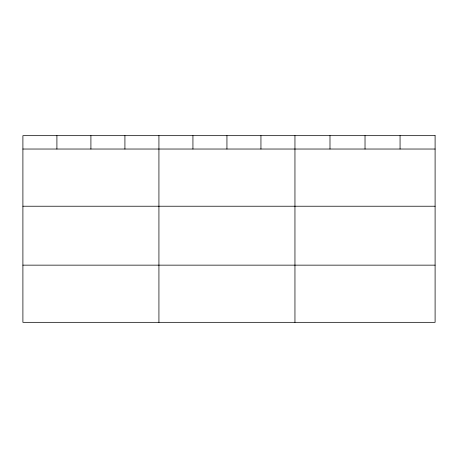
<?xml version="1.0" encoding="UTF-8"?>
<svg xmlns="http://www.w3.org/2000/svg" width="458" height="458" viewBox="0 0 458 458"><rect width="100%" height="100%" fill="white"/><g stroke="black" fill="none" stroke-linecap="round" stroke-linejoin="round"><path stroke-width="0.69" d="M22.9 149.033L435.1 149.033M22.9 206.226L435.1 206.226M22.9 265.148L435.1 265.148M400.063 135.665L400.063 149.033M365.026 135.665L365.026 149.033M329.989 135.665L329.989 149.033M294.952 135.665L294.952 322.335M260.946 135.665L260.946 149.033M226.939 135.665L226.939 149.033M192.933 135.665L192.933 149.033M158.926 135.665L158.926 322.335M124.919 135.665L124.919 149.033M90.913 135.665L90.913 149.033M56.907 135.665L56.907 149.033M435.1 135.665L22.9 135.665L22.9 322.335L435.1 322.335L435.1 135.665"/></g></svg>
